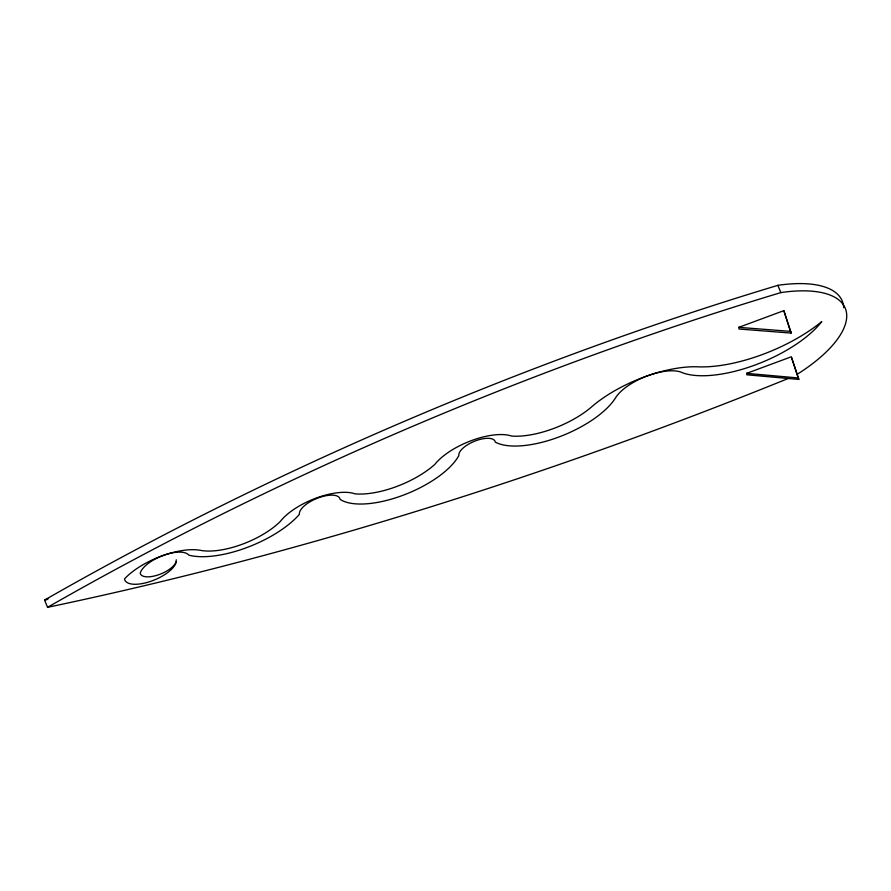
<?xml version="1.0" encoding="UTF-8"?>
<svg xmlns="http://www.w3.org/2000/svg" width="891" height="891" viewBox="0 0 891 891"><rect width="100%" height="100%" fill="white"/><g stroke="black" fill="none" stroke-linecap="round" stroke-linejoin="round"><path stroke-width="1.34" d="M176.284 559.804L175.872 563.101A27.71 11.327 -22.6 0 1 148.797 581.968A27.71 11.327 -22.6 0 1 124.506 578.916A50.832 20.771 -22.6 0 1 201.444 550.527A54.485 22.264 -22.6 0 0 280.375 521.391A46.054 18.822 -22.6 0 1 316.194 498.069A46.054 18.822 -22.6 0 1 355.008 493.848A58.895 24.068 -22.6 0 0 434.83 464.389A47.668 19.479 -22.6 0 1 511.612 436.055A60.454 24.703 -22.6 0 0 592.315 406.274A82.161 33.568 -22.6 0 1 699.101 366.869A98.032 40.05 -22.6 0 0 821.769 321.595A85.826 35.072 -22.6 0 1 755.067 365.02A85.826 35.072 -22.6 0 1 682.773 372.884A39.471 16.127 -22.6 0 0 647.712 375.724A39.471 16.127 -22.6 0 0 615.636 397.664A70.356 28.746 -22.6 0 1 558.189 437.258A70.356 28.746 -22.6 0 1 495.273 442.081A19.491 7.963 -22.6 0 0 475.805 440.744A19.491 7.963 -22.6 0 0 458.854 455.524A68.017 27.788 -22.6 0 1 402.32 495.53A68.017 27.788 -22.6 0 1 340.106 499.35A21.785 8.899 -22.6 0 0 318.343 497.857A21.785 8.899 -22.6 0 0 299.398 514.374A71.247 29.113 -22.6 0 1 188.87 555.16A26.63 10.881 -22.6 0 0 163.176 555.449A26.63 10.881 -22.6 0 0 140.221 573.125A19.301 7.885 -22.6 0 0 157.139 575.241A19.301 7.885 -22.6 0 0 175.995 562.098M738.762 327.353L783.835 310.658L791.097 333.078L739.04 329.024L738.762 327.353L790.818 331.396M746.613 373.362L791.42 356.756L798.804 379.421L746.858 374.799L746.613 373.362L798.57 377.984M48.404 598.641L44.55 600.066L47.568 607.317A1931.421 789.17 -22.6 0 0 788.234 378.486M47.245 599.498A1931.421 789.17 -22.6 0 1 44.55 600.066A1484.529 606.571 -22.6 0 1 777.843 285.343L780.861 292.593A112.634 46.02 -22.6 0 1 846.339 311.872A112.634 46.02 -22.6 0 1 796.966 374.432M791.097 333.078L783.835 310.658M791.665 358.193L798.804 379.421M777.843 285.343A112.634 46.02 -22.6 0 1 843.688 307.751M47.568 607.317A1484.529 606.571 -22.6 0 1 780.861 292.593"/></g></svg>
